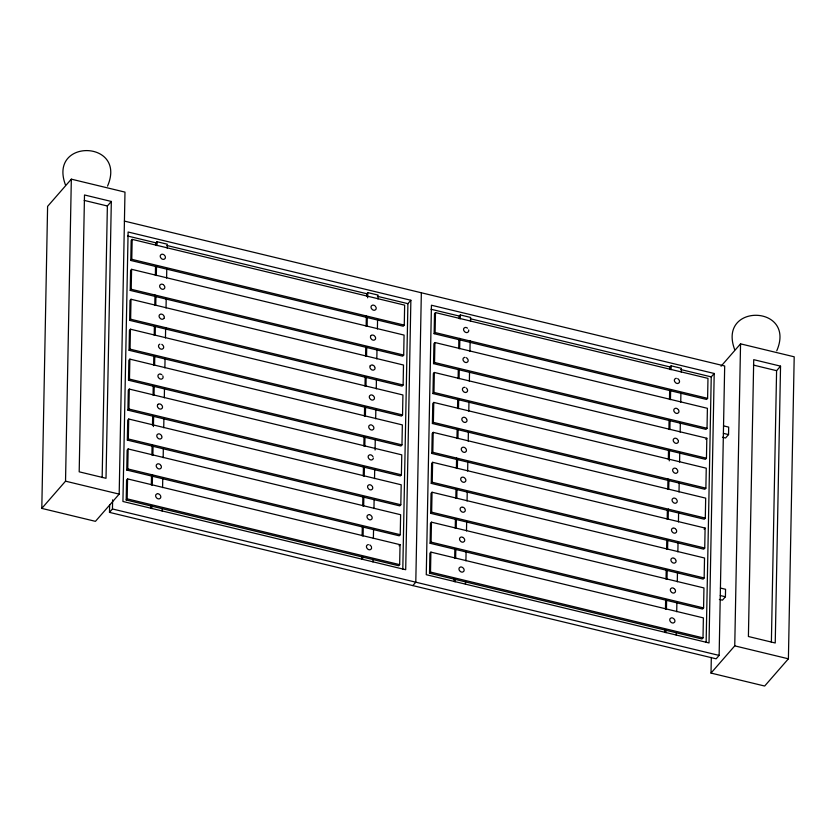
<?xml version="1.0" encoding="UTF-8"?>
<svg xmlns="http://www.w3.org/2000/svg" width="836" height="836" viewBox="0 0 836 836"><rect width="100%" height="100%" fill="white"/><g stroke="black" fill="none" stroke-linecap="round" stroke-linejoin="round"><path stroke-width="1.25" d="M41.8 508.392L47.6 206.377L71.332 179.155L124.982 192.113L119.182 494.118L95.45 521.34L41.8 508.392L65.532 481.17L71.332 179.155M102.159 477.607L107.374 205.99L111.324 201.455L84.499 194.976L79.19 471.817L106.015 478.296L111.324 201.455M124.355 221.08L724.687 365.99L719.127 655.414L716.159 658.82L109.485 512.374L109.641 504.547M109.485 512.374L112.452 508.967L112.63 499.844M126.194 499.991L126.57 480.031L127.563 478.892L400.047 544.675L399.66 564.634L398.678 565.763L126.194 499.991L127.176 498.852L127.563 478.892M126.769 470.051L127.145 450.092L128.138 448.953L400.622 514.725L400.235 534.695L399.253 535.824L126.769 470.051L127.751 468.912L128.138 448.953M127.344 440.112L127.72 420.153L128.713 419.014L401.196 484.786L400.81 504.745L399.827 505.885L127.344 440.112L128.326 438.973L128.713 419.014M127.918 410.173L128.295 390.203L129.287 389.074L401.771 454.847L401.395 474.806L400.402 475.945L127.918 410.173L128.901 409.034L129.287 389.074M128.493 380.223L128.869 360.264L129.862 359.135L402.346 424.907L401.97 444.867L400.977 446.006L128.493 380.223L129.476 379.095L129.862 359.135M129.068 350.284L129.444 330.325L130.437 329.196L402.921 394.968L402.544 414.928L401.552 416.067L129.068 350.284L130.05 349.155L130.437 329.196M129.643 320.345L130.019 300.385L131.012 299.257L403.495 365.029L403.119 384.988L402.126 386.127L129.643 320.345L130.625 319.216L131.012 299.257M130.217 290.405L130.594 270.446L131.586 269.307L404.07 335.09L403.694 355.049L402.701 356.178L130.217 290.405L131.2 289.277L131.586 269.307M130.792 260.466L131.168 240.507L132.161 239.368L404.645 305.15L404.269 325.11L403.276 326.239L130.792 260.466L131.774 259.327L132.161 239.368M150.888 508.413L150.94 505.811M151.337 484.984L151.515 475.872M151.912 455.045L152.11 444.627M152.486 425.106L152.664 415.994M153.061 395.156L153.239 386.044M153.636 365.217L153.814 356.105M154.211 335.278L154.388 326.165M154.785 305.339L154.984 294.93M155.36 275.399L155.538 266.287M155.935 245.46L155.987 242.858L156.969 241.719L167.252 244.206L167.179 248.104M151.849 508.581L151.901 505.979M152.298 485.152L152.497 474.733M152.873 455.212L153.051 446.1M153.427 426.569L153.625 416.161M154.023 395.323L154.2 386.211M154.597 365.384L154.775 356.272M155.172 335.445L155.35 326.333M155.747 305.506L155.924 296.393M156.322 275.566L156.499 266.454M156.896 245.627L156.969 241.719M162.132 511.068L162.184 508.455M162.581 487.628L162.759 478.516M163.156 457.689L163.333 448.577M163.731 427.75L163.908 418.637M164.305 397.811L164.483 388.698M164.88 367.871L165.058 358.759M165.455 337.932L165.653 327.513M166.03 307.993L166.207 298.88M166.604 278.054L166.782 268.941M361.675 559.294L361.727 556.692M362.124 535.866L362.301 526.753M362.699 505.926L362.876 496.814M363.273 475.987L363.451 466.875M363.848 446.048L364.026 436.935M364.423 416.109L364.6 406.996M364.998 386.159L365.175 377.046M365.572 356.22L365.75 347.107M366.147 326.28L366.356 315.872M366.722 296.341L366.774 293.739L367.767 292.6L378.05 295.087L377.976 298.995M362.646 559.462L362.688 556.86M363.096 536.033L363.263 526.92M363.67 506.093L363.838 496.981M364.245 476.154L364.412 467.042M364.82 446.215L364.987 437.103M365.395 416.276L365.562 407.163M365.969 386.326L366.137 377.214M366.544 356.387L366.711 347.274M367.119 326.448L367.286 317.335M367.662 297.815L367.767 292.6M372.929 561.949L372.971 559.347M373.378 538.52L373.546 529.407M373.953 508.57L374.12 499.458M374.528 478.631L374.695 469.518M375.071 449.998L375.27 439.579M375.677 418.752L375.845 409.64M376.252 388.813L376.419 379.701M376.827 358.874L376.994 349.761M377.402 328.935L377.569 319.822M402.806 569.222L407.905 303.667L410.873 300.26L128.107 232.011L122.934 501.475L405.7 569.724L410.873 300.26M421.344 292.767L415.795 582.19L412.827 585.597M429.526 573.214L429.903 553.254L430.895 552.115L703.379 617.898L703.003 637.858L702.01 638.986L429.526 573.214L430.509 572.075L430.895 552.115M430.101 543.275L430.477 523.315L431.47 522.176L703.954 587.948L703.578 607.918L702.585 609.047L430.101 543.275L431.083 542.136L431.47 522.176M430.676 513.335L431.052 493.365L432.045 492.237L704.529 558.009L704.152 577.969L703.16 579.108L430.676 513.335L431.658 512.196L432.045 492.237M431.251 483.386L431.627 463.426L432.62 462.298L705.103 528.07L704.727 548.029L703.734 549.168L431.251 483.386L432.233 482.257L432.62 462.298M431.825 453.446L432.202 433.487L433.194 432.358L705.678 498.131L705.302 518.09L704.309 519.229L431.825 453.446L432.808 452.318L433.194 432.358M432.4 423.507L432.776 403.548L433.769 402.419L706.253 468.191L705.877 488.151L704.884 489.29L432.4 423.507L433.382 422.379L433.769 402.419M432.975 393.568L433.361 373.608L434.344 372.469L706.828 438.252L706.451 458.212L705.459 459.34L432.975 393.568L433.957 392.439L434.344 372.469M433.55 363.629L433.936 343.669L434.919 342.53L707.402 408.313L707.026 428.272L706.033 429.401L433.55 363.629L434.532 362.49L434.919 342.53M434.124 333.689L434.511 313.73L435.493 312.591L707.977 378.374L707.601 398.333L706.608 399.462L434.124 333.689L435.107 332.55L435.493 312.591M454.22 581.637L454.272 579.034M454.669 558.208L454.847 549.095M455.244 528.268L455.421 519.156M455.819 498.319L455.996 489.206M456.393 468.379L456.592 457.971M456.968 438.44L457.146 429.328M457.543 408.501L457.72 399.389M458.118 378.562L458.295 369.449M458.692 348.622L458.87 339.51M459.267 318.683L459.319 316.081L460.312 314.942L470.595 317.429L470.511 321.327M455.181 581.804L455.233 579.202M455.63 558.375L455.808 549.262M456.205 528.436L456.383 519.323M456.78 498.486L456.958 489.384M457.355 468.547L457.532 459.434M457.929 438.607L458.107 429.495M458.504 408.668L458.682 399.556M459.079 378.729L459.257 369.616M459.654 348.79L459.863 338.371M460.228 318.85L460.312 314.942M465.464 584.291L465.516 581.678M465.913 560.851L466.091 551.739M466.488 530.912L466.666 521.8M467.063 500.973L467.24 491.861M467.637 471.034L467.815 461.921M468.212 441.094L468.39 431.982M468.787 411.155L468.965 402.043M469.362 381.216L469.539 372.104M469.936 351.266L470.145 340.858M665.017 632.518L665.059 629.916M665.466 609.089L665.634 599.976M666.041 579.149L666.208 570.037M666.616 549.21L666.783 540.098M667.191 519.271L667.358 510.159M667.765 489.321L667.964 478.913M668.34 459.382L668.507 450.27M668.915 429.443L669.082 420.33M669.49 399.503L669.657 390.391M670.064 369.564L670.106 366.962L671.099 365.823L681.382 368.31L681.309 372.219M665.978 632.685L666.031 630.083M666.428 609.256L666.605 600.143M667.003 579.317L667.18 570.204M667.577 549.377L667.755 540.265M668.152 519.438L668.351 509.019M668.727 489.488L668.904 480.376M669.27 460.855L669.479 450.437M669.876 429.61L670.054 420.498M670.451 399.671L670.629 390.558M671.026 369.731L671.099 365.823M676.261 635.172L676.314 632.57M676.711 611.733L676.888 602.62M677.285 581.793L677.463 572.681M677.86 551.854L678.038 542.742M678.435 521.915L678.613 512.802M679.01 491.976L679.187 482.863M679.584 462.036L679.762 452.924M680.159 432.097L680.337 422.985M680.734 402.158L680.912 393.045M706.138 642.445L711.237 376.89L714.205 373.483L431.439 305.224L426.266 574.687L709.032 642.947L714.205 373.483M721.06 366.21L740.55 343.847L794.2 356.805L788.4 658.81L764.668 686.032L711.018 673.084L711.321 657.462M719.368 599.433L722.45 600.175L725.418 596.768L725.564 589.286L720.423 588.042M722.482 437.249L725.564 438.001L728.532 434.595L728.678 427.112L723.537 425.869M711.018 673.084L734.75 645.862L740.55 343.847M771.377 642.299L776.592 370.682L780.542 366.147L753.727 359.668L748.408 636.51L775.233 642.988L780.542 366.147M107.541 186.094C127.448 139.946 47.83 137.982 65.49 184.986M776.759 350.796C796.666 304.638 717.048 302.674 734.708 349.678M399.065 545.803L400.047 544.675M705.845 439.381L706.828 438.252M704.121 529.209L705.103 528.07M163.866 318.464L162.916 319.153A2.738 2.153 41.1 0 1 160.345 318.526L159.415 317.387A2.989 2.362 41.1 0 1 159.467 314.89L160.428 314.211A2.738 2.153 41.1 0 1 162.999 314.827M370.254 365.781L371.215 365.092A2.738 2.153 41.1 0 1 371.842 364.987M159.843 344.15L158.892 344.829A2.989 2.362 41.1 0 0 158.84 347.327L159.77 348.466A2.738 2.153 41.1 0 0 162.341 349.093L163.292 348.403A2.989 2.362 41.1 0 0 163.344 345.905L162.414 344.766A2.738 2.153 41.1 0 0 161.808 344.369M84.206 200.4L107.374 205.99M753.424 365.092L776.592 370.682M127.678 236.024L156.834 243.057M166.981 245.512L367.328 293.875M377.475 296.32L407.905 303.667M431.01 309.247L460.176 316.28M470.313 318.735L670.66 367.098M680.807 369.543L711.237 376.89M131.774 259.327L404.269 325.11M435.107 332.55L707.601 398.333M131.2 289.277L403.694 355.049M434.532 362.49L707.026 428.272M723.391 433.351L728.532 434.595M130.625 319.216L403.119 384.988M433.957 392.439L706.451 458.212M130.05 349.155L402.544 414.928M433.382 422.379L705.877 488.151M129.476 379.095L401.97 444.867M432.808 452.318L705.302 518.09M128.901 409.034L401.395 474.806M432.233 482.257L704.727 548.029M128.326 438.973L400.81 504.745M431.658 512.196L704.152 577.969M720.277 595.535L725.418 596.768M127.751 468.912L400.235 534.695M431.083 542.136L703.578 607.918M65.532 481.17L119.182 494.118M127.176 498.852L399.66 564.634M430.509 572.075L703.003 637.858M734.75 645.862L788.4 658.81M112.452 508.967L719.127 655.414M676.543 468.871L677.463 470.01A2.989 2.362 41.1 0 1 677.421 472.507L676.46 473.197A2.738 2.153 41.1 0 1 673.889 472.58L672.97 471.431A2.989 2.362 41.1 0 1 673.011 468.944L673.973 468.254A2.738 2.153 41.1 0 1 675.927 468.474M676.491 499.343L675.969 498.81A2.738 2.153 41.1 0 0 673.398 498.193L672.437 498.883A2.989 2.362 41.1 0 0 672.395 501.37L673.314 502.52A2.738 2.153 41.1 0 0 675.885 503.136L676.846 502.446A2.989 2.362 41.1 0 0 676.888 499.959M674.244 588.638L674.767 589.161M466.331 388.05L467.251 389.189A2.989 2.362 41.1 0 1 467.199 391.687L466.248 392.377A2.738 2.153 41.1 0 1 463.677 391.75L462.747 390.611A2.989 2.362 41.1 0 1 462.799 388.113L463.761 387.434A2.738 2.153 41.1 0 1 465.046 387.402M374.936 305.83L375.458 306.352M673.67 618.577L674.589 619.716A2.989 2.362 41.1 0 1 674.547 622.214L673.586 622.893A2.738 2.153 41.1 0 1 671.015 622.277L670.096 621.138A2.989 2.362 41.1 0 1 670.138 618.64L671.099 617.961A2.738 2.153 41.1 0 1 673.053 618.18M465.182 447.929L465.704 448.451M372.637 425.597L373.556 426.736A2.989 2.362 41.1 0 1 373.514 429.223L372.553 429.913A2.738 2.153 41.1 0 1 369.982 429.296L369.063 428.157A2.989 2.362 41.1 0 1 369.104 425.66L370.066 424.97A2.738 2.153 41.1 0 1 372.02 425.19M164.149 254.949L164.671 255.471M462.883 567.696L463.802 568.835A2.989 2.362 41.1 0 1 463.75 571.333L462.799 572.012A2.738 2.153 41.1 0 1 460.228 571.396L459.298 570.256A2.989 2.362 41.1 0 1 459.351 567.759L460.312 567.069A2.738 2.153 41.1 0 1 462.266 567.299M372.01 485.998L371.487 485.476A2.738 2.153 41.1 0 0 368.916 484.849L367.955 485.538A2.989 2.362 41.1 0 0 367.913 488.036L368.833 489.175A2.738 2.153 41.1 0 0 371.403 489.791L372.365 489.112A2.989 2.362 41.1 0 0 372.407 486.615M163.574 284.888L164.493 286.027A2.989 2.362 41.1 0 1 164.441 288.524L163.49 289.214A2.738 2.153 41.1 0 1 160.92 288.587L159.989 287.448A2.989 2.362 41.1 0 1 160.042 284.951L161.003 284.271A2.738 2.153 41.1 0 1 162.957 284.491M160.69 434.595L161.62 435.734M160.648 465.056L160.115 464.534A2.738 2.153 41.1 0 0 157.544 463.907L156.593 464.597A2.989 2.362 41.1 0 0 156.541 467.094L157.461 468.233A2.738 2.153 41.1 0 0 160.042 468.85L160.993 468.17A2.989 2.362 41.1 0 0 161.045 465.673M678.215 409.515L678.623 410.131A2.989 2.362 41.1 0 1 678.571 412.629L677.609 413.318A2.738 2.153 41.1 0 1 675.039 412.691L674.119 411.552A2.989 2.362 41.1 0 1 674.161 409.055L675.122 408.376A2.738 2.153 41.1 0 1 677.693 408.992M678.038 440.07L677.118 438.931A2.738 2.153 41.1 0 0 674.547 438.315L673.586 439.005A2.989 2.362 41.1 0 0 673.544 441.492L674.464 442.631A2.738 2.153 41.1 0 0 677.035 443.258L677.996 442.568A2.989 2.362 41.1 0 0 678.289 440.739M675.916 529.282L676.314 529.899A2.989 2.362 41.1 0 1 676.272 532.386L675.31 533.075A2.738 2.153 41.1 0 1 672.74 532.459L671.82 531.32A2.989 2.362 41.1 0 1 671.862 528.822L672.823 528.133A2.738 2.153 41.1 0 1 673.45 528.038M675.739 559.838L674.819 558.699A2.738 2.153 41.1 0 0 674.203 558.291M466.676 419.129L465.756 417.99A2.738 2.153 41.1 0 0 463.186 417.373L462.224 418.052A2.989 2.362 41.1 0 0 462.172 420.55L463.102 421.689A2.738 2.153 41.1 0 0 465.673 422.316L466.624 421.626A2.989 2.362 41.1 0 0 466.916 419.797M374.309 366.241L374.706 366.847M464.555 508.34L464.952 508.957A2.989 2.362 41.1 0 1 464.9 511.444L463.949 512.134A2.738 2.153 41.1 0 1 461.378 511.517L460.448 510.378A2.989 2.362 41.1 0 1 460.5 507.88L461.462 507.191A2.738 2.153 41.1 0 1 462.078 507.097M372.981 456.675L372.062 455.536A2.738 2.153 41.1 0 0 369.491 454.909L368.53 455.599A2.989 2.362 41.1 0 0 368.488 458.097L369.407 459.236A2.738 2.153 41.1 0 0 371.978 459.852L372.94 459.173A2.989 2.362 41.1 0 0 373.305 458.003M370.86 545.877L371.257 546.493A2.989 2.362 41.1 0 1 371.508 547.162M163.522 315.35L163.919 315.966A2.989 2.362 41.1 0 1 164.159 316.635M160.073 494.996L160.47 495.612A2.989 2.362 41.1 0 1 160.418 498.11L159.457 498.789A2.738 2.153 41.1 0 1 156.886 498.172L155.966 497.033A2.989 2.362 41.1 0 1 156.018 494.536L156.969 493.846A2.738 2.153 41.1 0 1 157.596 493.752M163.532 254.552A2.738 2.153 41.1 0 0 161.578 254.322L160.616 255.011A2.989 2.362 41.1 0 0 160.564 257.509L161.494 258.648A2.738 2.153 41.1 0 0 164.065 259.264L165.016 258.585A2.989 2.362 41.1 0 0 165.068 256.088M374.319 305.433A2.738 2.153 41.1 0 0 372.365 305.213L371.403 305.892A2.989 2.362 41.1 0 0 371.362 308.39L372.281 309.529A2.738 2.153 41.1 0 0 374.852 310.156L375.813 309.466A2.989 2.362 41.1 0 0 375.855 306.969M371.936 395.01A2.738 2.153 41.1 0 0 370.641 395.031L369.679 395.721A2.989 2.362 41.1 0 0 369.637 398.208L370.557 399.357A2.738 2.153 41.1 0 0 373.128 399.974L374.089 399.284A2.989 2.362 41.1 0 0 374.131 396.797L373.211 395.647A2.738 2.153 41.1 0 0 372.595 395.25M164.243 317.304A2.989 2.362 41.1 0 1 163.866 318.464M372.511 365.071A2.738 2.153 41.1 0 1 373.786 365.708M374.956 367.516A2.989 2.362 41.1 0 1 374.664 369.345L373.702 370.034A2.738 2.153 41.1 0 1 371.132 369.407L370.212 368.268A2.989 2.362 41.1 0 1 370.254 365.781M368.969 514.694A2.738 2.153 41.1 0 0 368.342 514.788L367.38 515.478A2.989 2.362 41.1 0 0 367.338 517.975L368.258 519.114A2.738 2.153 41.1 0 0 370.829 519.731L371.79 519.051A2.989 2.362 41.1 0 0 371.832 516.554L370.912 515.415A2.738 2.153 41.1 0 0 369.627 514.767M160.564 374.068A2.738 2.153 41.1 0 0 159.268 374.089L158.317 374.779A2.989 2.362 41.1 0 0 158.265 377.266L159.195 378.405A2.738 2.153 41.1 0 0 161.766 379.032L162.717 378.342A2.989 2.362 41.1 0 0 162.769 375.845M161.233 374.309A2.738 2.153 41.1 0 1 161.839 374.706M160.084 434.187A2.738 2.153 41.1 0 0 158.119 433.968L157.168 434.657A2.989 2.362 41.1 0 0 157.116 437.155L158.046 438.294A2.738 2.153 41.1 0 0 160.616 438.91L161.567 438.221A2.989 2.362 41.1 0 0 161.86 436.392M158.265 493.825A2.738 2.153 41.1 0 1 159.54 494.473M368.394 544.633A2.738 2.153 41.1 0 0 367.767 544.738L366.805 545.417A2.989 2.362 41.1 0 0 366.764 547.914L367.683 549.053A2.738 2.153 41.1 0 0 370.254 549.68L371.215 548.991A2.989 2.362 41.1 0 0 371.581 547.82M369.721 544.957A2.738 2.153 41.1 0 1 370.338 545.354M676.324 378.332A2.738 2.153 41.1 0 0 675.697 378.436L674.736 379.116A2.989 2.362 41.1 0 0 674.694 381.613L675.613 382.752A2.738 2.153 41.1 0 0 678.184 383.379L679.145 382.689A2.989 2.362 41.1 0 0 679.187 380.192L678.268 379.053A2.738 2.153 41.1 0 0 677.651 378.656M467.481 328.172A2.738 2.153 41.1 0 0 464.91 327.545L463.949 328.235A2.989 2.362 41.1 0 0 463.896 330.732L464.826 331.871A2.738 2.153 41.1 0 0 467.397 332.488L468.348 331.808A2.989 2.362 41.1 0 0 468.651 329.969M673.628 588.241A2.738 2.153 41.1 0 0 671.674 588.011L670.712 588.701A2.989 2.362 41.1 0 0 670.671 591.198L671.59 592.337A2.738 2.153 41.1 0 0 674.161 592.954L675.122 592.275A2.989 2.362 41.1 0 0 675.164 589.777M462.172 537.109A2.738 2.153 41.1 0 0 460.887 537.13L459.925 537.82A2.989 2.362 41.1 0 0 459.873 540.317L460.803 541.456A2.738 2.153 41.1 0 0 463.374 542.073L464.325 541.383A2.989 2.362 41.1 0 0 464.377 538.896L463.457 537.757A2.738 2.153 41.1 0 0 462.841 537.349M464.565 447.532A2.738 2.153 41.1 0 0 462.611 447.312L461.65 448.002A2.989 2.362 41.1 0 0 461.597 450.489L462.527 451.628A2.738 2.153 41.1 0 0 465.098 452.255L466.049 451.565A2.989 2.362 41.1 0 0 466.101 449.068M674.119 528.112A2.738 2.153 41.1 0 1 675.394 528.76M673.544 558.051A2.738 2.153 41.1 0 0 672.248 558.072L671.287 558.761A2.989 2.362 41.1 0 0 671.245 561.259L672.165 562.398A2.738 2.153 41.1 0 0 674.736 563.015L675.697 562.335A2.989 2.362 41.1 0 0 675.99 560.496M462.747 507.17A2.738 2.153 41.1 0 1 464.032 507.807M464.952 357.39A2.738 2.153 41.1 0 0 464.335 357.484L463.374 358.174A2.989 2.362 41.1 0 0 463.322 360.671L464.252 361.81A2.738 2.153 41.1 0 0 466.822 362.427L467.773 361.748A2.989 2.362 41.1 0 0 467.826 359.25L466.906 358.111A2.738 2.153 41.1 0 0 466.289 357.714M158.161 404.3L157.743 404.718A2.989 2.362 41.1 0 0 157.69 407.205L158.621 408.355A2.738 2.153 41.1 0 0 161.191 408.971L162.142 408.281A2.989 2.362 41.1 0 0 162.194 405.794L161.264 404.645A2.738 2.153 41.1 0 0 158.694 404.028L158.161 404.3M371.247 335.414L370.829 335.832A2.989 2.362 41.1 0 0 370.787 338.329L371.706 339.468A2.738 2.153 41.1 0 0 374.277 340.095L375.239 339.406A2.989 2.362 41.1 0 0 375.28 336.908L374.361 335.769A2.738 2.153 41.1 0 0 371.79 335.152L371.247 335.414M461.493 477.523L461.075 477.941A2.989 2.362 41.1 0 0 461.023 480.428L461.953 481.578A2.738 2.153 41.1 0 0 464.523 482.194L465.474 481.505A2.989 2.362 41.1 0 0 465.527 479.007L464.607 477.868A2.738 2.153 41.1 0 0 462.036 477.251L461.493 477.523"/></g></svg>
